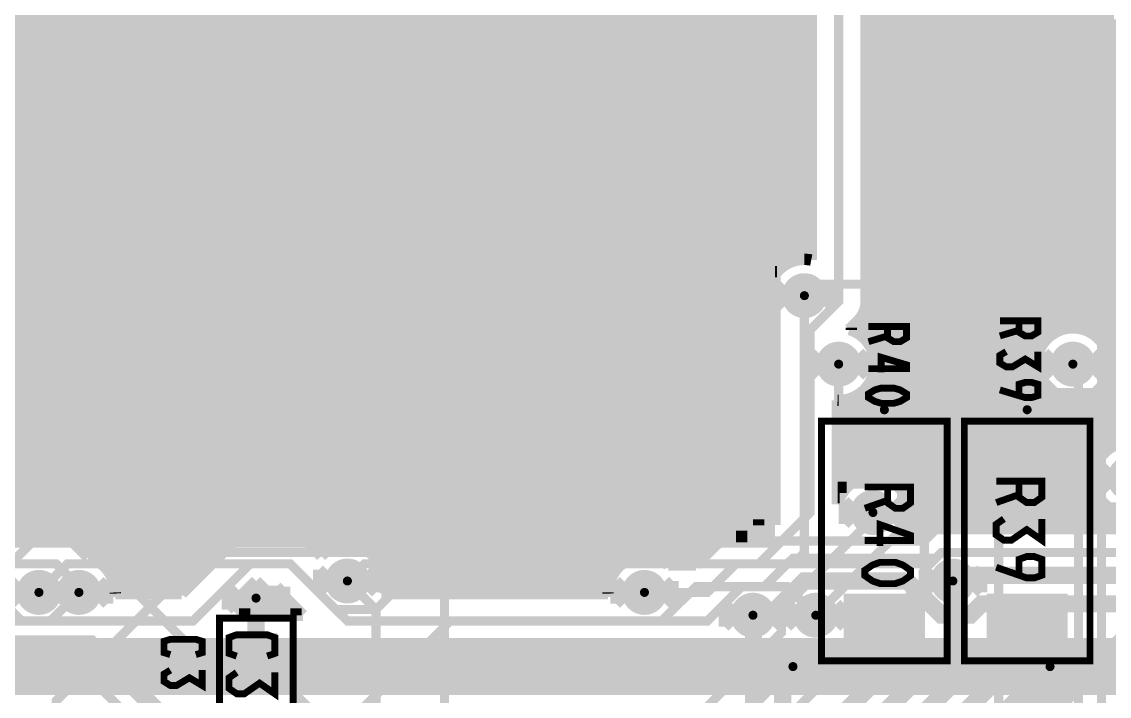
# Model space of a CAD drawing. Extents: x -10 to 131, y -93 to 209.
# Drawn here: x 76.71 to 100.88, y 13.69 to 28.7 of the extents above; entities that cross this region are included whole.
import ezdxf

# ---------------------------------------------------------------- set-up
doc = ezdxf.new("R2010")
doc.units = 0
doc.header["$MEASUREMENT"] = 0
doc.layers.get('0').update_dxf_attribs({"linetype": 'CONTINUOUS'})
for name, color, linetype in [('22-303-0_AST', 7, 'CONTINUOUS'), ('22-303-0_BOT', 2, 'CONTINUOUS'), ('22-303-0_DRD', 6, 'CONTINUOUS'), ('22-303-0_DRL', 1, 'CONTINUOUS'), ('22-303-0_GND', 3, 'CONTINUOUS'), ('22-303-0_IN1', 10, 'CONTINUOUS'), ('22-303-0_SMT', 9, 'CONTINUOUS'), ('22-303-0_SPT', 11, 'CONTINUOUS'), ('22-303-0_SST', 8, 'CONTINUOUS'), ('22-303-0_TOP', 15, 'CONTINUOUS'), ('THRUHOLE_TAP', 2, 'CONTINUOUS')]:
    doc.layers.add(name, color=color, linetype=linetype)

# ---------------------------------------------------------------- blocks, each defined once
blk = doc.blocks.new('ROUND_70')
at = {"const_width": 0.29972}
blk.add_lwpolyline([(-0.14986, 0, 1), (0.14986, 0, 1)], format="xyb", close=True, dxfattribs=at)
blk = doc.blocks.new('ROUND_75')
at = {"const_width": 0.29972}
blk.add_lwpolyline([(-0.14986, 0, 1), (0.14986, 0, 1)], format="xyb", close=True, dxfattribs=at)
blk = doc.blocks.new('ROUND_116')
at = {"const_width": 0.10033}
blk.add_lwpolyline([(-0.050164, 0, 1), (0.050164, 0, 1)], format="xyb", close=True, dxfattribs=at)
blk = doc.blocks.new('ROUND_117')
at = {"const_width": 0.10033}
blk.add_lwpolyline([(-0.050164, 0, 1), (0.050164, 0, 1)], format="xyb", close=True, dxfattribs=at)
blk = doc.blocks.new('ROUND_98')
at = {"const_width": 0.50038}
blk.add_lwpolyline([(-0.25019, 0, 1), (0.25019, 0, 1)], format="xyb", close=True, dxfattribs=at)
blk = doc.blocks.new('ROUND_100')
at = {"const_width": 0.50038}
blk.add_lwpolyline([(-0.25019, 0, 1), (0.25019, 0, 1)], format="xyb", close=True, dxfattribs=at)
blk = doc.blocks.new('ROUND_101')
at = {"const_width": 0.0635}
blk.add_lwpolyline([(-0.03175, 0, 1), (0.03175, 0, 1)], format="xyb", close=True, dxfattribs=at)
blk = doc.blocks.new('ROUND_68')
at = {"const_width": 0.29972}
blk.add_lwpolyline([(-0.14986, 0, 1), (0.14986, 0, 1)], format="xyb", close=True, dxfattribs=at)
blk = doc.blocks.new('RECTANGLE_3')
blk.add_solid([(0.4826, 0.4064), (0.4826, -0.4064), (-0.4826, 0.4064), (-0.4826, -0.4064)])
blk = doc.blocks.new('RECTANGLE_8')
blk.add_solid([(0.9017, 0.508), (0.9017, -0.508), (-0.9017, 0.508), (-0.9017, -0.508)])
blk = doc.blocks.new('ROUND_108')
at = {"const_width": 0.10033}
blk.add_lwpolyline([(-0.050164, 0, 1), (0.050164, 0, 1)], format="xyb", close=True, dxfattribs=at)

msp = doc.modelspace()

# ---------------------------------------------------------------- linework, layer by layer
at = {"layer": '22-303-0_AST', "const_width": 0.1524}
for points in [[(94.488, 19.812), (94.488, 14.478), (97.282, 14.478), (97.282, 19.812), (94.488, 19.812)], [(97.663, 19.812), (97.663, 14.478), (100.457, 14.478), (100.457, 19.812), (97.663, 19.812)], [(95.95866, 18.34896), (95.95866, 17.99336), (96.12884, 17.87398), (96.29648, 17.87398), (96.46666, 17.99336), (96.46666, 18.34896), (95.45066, 18.34896)], [(98.87966, 18.47596), (98.87966, 18.12036), (99.04984, 18.00098), (99.21748, 18.00098), (99.38766, 18.12036), (99.38766, 18.47596), (98.37166, 18.47596)], [(98.87966, 18.17878), (98.37166, 18.00098)], [(95.95866, 18.05178), (95.45066, 17.87398)], [(98.54184, 17.63776), (98.37166, 17.51838), (98.37166, 17.28216), (98.54184, 17.16278), (98.70948, 17.16278), (99.04984, 17.399), (99.38766, 17.16278), (99.38766, 17.63776)], [(95.78848, 17.03578), (95.78848, 17.51076), (96.46666, 17.272), (96.46666, 17.15516), (95.45066, 17.15516)], [(95.45066, 16.49476), (95.62084, 16.6116), (95.78848, 16.67256), (96.12884, 16.67256), (96.29648, 16.6116), (96.46666, 16.49476), (96.46666, 16.37538), (96.29648, 16.256), (96.12884, 16.19758), (95.78848, 16.19758), (95.62084, 16.256), (95.45066, 16.37538), (95.45066, 16.49476)], [(98.87966, 16.383), (98.87966, 16.7386), (99.04984, 16.79956), (99.21748, 16.79956), (99.38766, 16.7386), (99.38766, 16.383), (99.21748, 16.32458), (99.04984, 16.32458), (98.37166, 16.5608)], [(82.7405, 12.5095), (82.7405, 15.4305), (81.1022, 15.4305), (81.1022, 12.5095), (82.7405, 12.5095)], [(81.48574, 14.58468), (81.31556, 14.6431), (81.31556, 14.9987), (81.48574, 15.05966), (82.16392, 15.05966), (82.33156, 14.9987), (82.33156, 14.6431), (82.16392, 14.58468)], [(81.48574, 14.22146), (81.31556, 14.10208), (81.31556, 13.86586), (81.48574, 13.74648), (81.65592, 13.74648), (81.99374, 13.9827), (82.33156, 13.74648), (82.33156, 14.22146)]]:
    msp.add_lwpolyline(points, dxfattribs=at)
at = {"layer": '22-303-0_BOT'}
for points, const_width in [([(93.45422, 58.10758), (93.45422, 23.08098)], 0.254), ([(93.5482, 58.10758), (93.5482, 23.18766)], 0.254), ([(93.7768, 58.10758), (93.7768, 23.3426)], 0.254), ([(94.0054, 58.10758), (94.0054, 23.4061)], 0.254), ([(96.52, 58.10758), (96.52, 17.3736)], 0.254), ([(96.7486, 58.10758), (96.7486, 17.3736)], 0.254), ([(96.9772, 58.10758), (96.9772, 17.47266)], 0.254), ([(97.2058, 58.10758), (97.2058, 17.5006)], 0.254), ([(97.4344, 58.10758), (97.4344, 17.5006)], 0.254), ([(99.2632, 58.10758), (99.2632, 17.5006)], 0.254), ([(99.4918, 58.10758), (99.4918, 21.63826)], 0.254), ([(99.7204, 58.10758), (99.7204, 21.8059)], 0.254), ([(94.869, 51.816), (94.869, 22.479), (94.234, 21.844), (94.234, 17.78), (93.091, 16.637), (92.583, 16.637), (91.948, 16.002), (90.551, 16.002)], 0.2032), ([(94.234, 51.31562), (94.234, 23.40356)], 0.254), ([(94.2594, 51.28514), (94.2594, 23.39848)], 0.254), ([(97.663, 40.49776), (97.663, 17.5006)], 0.254), ([(97.8916, 40.15994), (97.8916, 17.5006)], 0.254), ([(98.1202, 40.0177), (98.1202, 17.5006)], 0.254), ([(98.806, 40.05326), (98.806, 17.5006)], 0.254), ([(99.0346, 40.23614), (99.0346, 17.5006)], 0.254), ([(98.3488, 39.96182), (98.3488, 17.5006)], 0.254), ([(98.5774, 39.97452), (98.5774, 17.5006)], 0.254), ([(99.949, 33.63976), (99.949, 21.87956)], 0.254), ([(100.1776, 33.30194), (100.1776, 21.8821)], 0.254), ([(96.2914, 33.09366), (96.2914, 18.24482)], 0.254), ([(100.4062, 33.1597), (100.4062, 21.8186)], 0.254), ([(100.6348, 33.10382), (100.6348, 21.66366)], 0.254), ([(100.8634, 33.11652), (100.8634, 21.26234)], 0.254), ([(95.8342, 32.5374), (95.8342, 18.56232)], 0.254), ([(96.0628, 32.6898), (96.0628, 18.46326)], 0.254), ([(95.4786, 32.46628), (95.4786, 22.479)], 0.254), ([(95.6056, 32.47136), (95.6056, 21.4122)], 0.254), ([(94.2594, 28.6258), (93.45422, 28.6258)], 0.254), ([(101.6254, 28.6258), (95.4786, 28.6258)], 0.254), ([(94.2594, 28.3972), (93.45422, 28.3972)], 0.254), ([(94.2594, 28.1686), (93.45422, 28.1686)], 0.254), ([(101.6254, 28.3972), (95.4786, 28.3972)], 0.254), ([(101.6254, 28.1686), (95.4786, 28.1686)], 0.254), ([(94.2594, 27.94), (93.45422, 27.94)], 0.254), ([(101.6254, 27.94), (95.4786, 27.94)], 0.254), ([(94.2594, 27.7114), (93.45422, 27.7114)], 0.254), ([(101.6254, 27.7114), (95.4786, 27.7114)], 0.254), ([(94.2594, 27.4828), (93.45422, 27.4828)], 0.254), ([(101.6254, 27.4828), (95.4786, 27.4828)], 0.254), ([(94.2594, 27.2542), (93.45422, 27.2542)], 0.254), ([(101.6254, 27.2542), (95.4786, 27.2542)], 0.254), ([(75.057, 27.051), (75.819, 26.289), (75.819, 17.145), (76.327, 16.637), (77.47, 16.637), (77.978, 16.129), (77.978, 16.002)], 0.2032), ([(94.2594, 27.0256), (93.45422, 27.0256)], 0.254), ([(101.6254, 27.0256), (95.4786, 27.0256)], 0.254), ([(94.2594, 26.797), (93.45422, 26.797)], 0.254), ([(101.6254, 26.797), (95.4786, 26.797)], 0.254), ([(94.2594, 26.5684), (93.45422, 26.5684)], 0.254), ([(101.6254, 26.5684), (95.4786, 26.5684)], 0.254), ([(94.2594, 26.3398), (93.45422, 26.3398)], 0.254), ([(101.6254, 26.3398), (95.4786, 26.3398)], 0.254), ([(94.2594, 26.1112), (93.45422, 26.1112)], 0.254), ([(101.6254, 26.1112), (95.4786, 26.1112)], 0.254), ([(94.2594, 25.8826), (93.45422, 25.8826)], 0.254), ([(101.6254, 25.8826), (95.4786, 25.8826)], 0.254), ([(94.2594, 25.654), (93.45422, 25.654)], 0.254), ([(101.6254, 25.654), (95.4786, 25.654)], 0.254), ([(94.2594, 25.4254), (93.45422, 25.4254)], 0.254), ([(101.6254, 25.4254), (95.4786, 25.4254)], 0.254), ([(94.2594, 25.1968), (93.45422, 25.1968)], 0.254), ([(101.6254, 25.1968), (95.4786, 25.1968)], 0.254), ([(94.2594, 24.9682), (93.45422, 24.9682)], 0.254), ([(101.6254, 24.9682), (95.4786, 24.9682)], 0.254), ([(94.2594, 24.7396), (93.45422, 24.7396)], 0.254), ([(101.6254, 24.7396), (95.4786, 24.7396)], 0.254), ([(94.2594, 24.511), (93.45422, 24.511)], 0.254), ([(101.6254, 24.511), (95.4786, 24.511)], 0.254), ([(94.2594, 24.2824), (93.45422, 24.2824)], 0.254), ([(94.2594, 24.0538), (93.45422, 24.0538)], 0.254), ([(101.6254, 24.2824), (95.4786, 24.2824)], 0.254), ([(101.6254, 24.0538), (95.4786, 24.0538)], 0.254), ([(94.2594, 23.8252), (93.45422, 23.8252)], 0.254), ([(101.6254, 23.8252), (95.4786, 23.8252)], 0.254), ([(94.2594, 23.5966), (93.45422, 23.5966)], 0.254), ([(101.6254, 23.5966), (95.4786, 23.5966)], 0.254), ([(93.83776, 23.368), (93.45422, 23.368)], 0.254), ([(101.6254, 23.368), (95.4786, 23.368)], 0.254), ([(93.49994, 23.1394), (93.45422, 23.1394)], 0.254), ([(101.6254, 23.1394), (95.4786, 23.1394)], 0.254), ([(101.6254, 22.9108), (95.4786, 22.9108)], 0.254), ([(101.6254, 22.6822), (95.4786, 22.6822)], 0.254), ([(101.6254, 22.4536), (95.4786, 22.4536)], 0.254), ([(95.377, 22.14118), (95.377, 21.70938)], 0.254), ([(101.6254, 22.225), (95.42272, 22.225)], 0.254), ([(95.3008, 22.0472), (95.10522, 21.85416)], 0.254), ([(95.1484, 21.8948), (95.1484, 21.83892)], 0.254), ([(101.6254, 21.9964), (95.24746, 21.9964)], 0.254), ([(99.64928, 21.7678), (95.29572, 21.7678)], 0.254), ([(101.6254, 21.7678), (100.50272, 21.7678)], 0.254), ([(99.41052, 21.5392), (95.53448, 21.5392)], 0.254), ([(101.6254, 21.5392), (100.74148, 21.5392)], 0.254), ([(99.3013, 21.3106), (95.6437, 21.3106)], 0.254), ([(101.6254, 21.3106), (100.8507, 21.3106)], 0.254), ([(99.26828, 21.082), (95.67672, 21.082)], 0.254), ([(101.6254, 21.082), (100.88372, 21.082)], 0.254), ([(95.6056, 20.74926), (95.6056, 18.58772)], 0.254), ([(99.3013, 20.8534), (95.6437, 20.8534)], 0.254), ([(101.6254, 20.8534), (100.8507, 20.8534)], 0.254), ([(100.8634, 20.90166), (100.8634, 19.1897)], 0.254), ([(95.377, 20.45462), (95.377, 18.54708)], 0.254), ([(99.41052, 20.6248), (95.53448, 20.6248)], 0.254), ([(99.4918, 20.5232), (99.4918, 17.5006)], 0.254), ([(100.6348, 20.4978), (100.6348, 18.92554)], 0.254), ([(101.6254, 20.6248), (100.74148, 20.6248)], 0.254), ([(94.8436, 20.27428), (94.8436, 17.96034)], 0.254), ([(94.8436, 20.27428), (94.869, 20.27388)], 0.254), ([(94.9198, 20.27428), (94.9198, 18.16354)], 0.254), ([(95.1484, 20.32254), (95.1484, 18.4277)], 0.254), ([(99.64928, 20.3962), (95.29572, 20.3962)], 0.254), ([(99.7204, 20.35556), (99.7204, 17.5006)], 0.254), ([(99.949, 20.28444), (99.949, 17.5006)], 0.254), ([(100.1776, 20.27936), (100.1776, 17.5006)], 0.254), ([(100.4062, 20.3454), (100.4062, 17.5006)], 0.254), ([(101.6254, 20.3962), (100.50272, 20.3962)], 0.254), ([(101.6254, 20.1676), (94.8436, 20.1676)], 0.254), ([(101.60762, 19.939), (94.8436, 19.939)], 0.254), ([(101.47554, 19.7104), (94.8436, 19.7104)], 0.254), ([(101.42728, 19.4818), (94.8436, 19.4818)], 0.254), ([(100.96246, 19.2532), (94.8436, 19.2532)], 0.254), ([(100.6983, 19.0246), (94.8436, 19.0246)], 0.254), ([(107.95, 18.669), (106.172, 16.891), (97.155, 16.891), (97.028, 16.764), (93.853, 16.764), (93.218, 16.129), (92.71, 16.129), (91.948, 15.367), (83.947, 15.367), (82.677, 16.637), (81.788, 16.637), (80.518, 15.367), (76.2, 15.367), (73.787, 17.78), (73.787, 18.034), (74.549, 18.796), (74.676, 18.796)], 0.2032), ([(100.57892, 18.796), (94.8436, 18.796)], 0.254), ([(95.45066, 18.5674), (94.8436, 18.5674)], 0.254), ([(100.53828, 18.5674), (95.81134, 18.5674)], 0.254), ([(95.0468, 18.3388), (94.8436, 18.3388)], 0.254), ([(100.56368, 18.3388), (96.21266, 18.3388)], 0.254), ([(94.8944, 18.1102), (94.8436, 18.1102)], 0.254), ([(100.66274, 18.1102), (96.3676, 18.1102)], 0.254), ([(100.6348, 18.15846), (100.6348, 17.5006)], 0.254), ([(77.089, 16.002), (76.2, 16.002), (74.676, 17.526), (74.676, 17.907)], 0.2032), ([(100.88118, 17.8816), (96.4311, 17.8816)], 0.254), ([(100.8634, 17.8943), (100.8634, 17.5006)], 0.254), ([(93.22054, 17.63014), (76.454, 17.63014)], 0.254), ([(76.6318, 17.63014), (76.6318, 17.2466)], 0.254), ([(76.8604, 17.63014), (76.8604, 17.2466)], 0.254), ([(77.089, 17.63014), (77.089, 17.2466)], 0.254), ([(77.3176, 17.63014), (77.3176, 17.2466)], 0.254), ([(77.5462, 17.63014), (77.5462, 17.24152)], 0.254), ([(77.7748, 17.63014), (77.7748, 17.16532)], 0.254), ([(78.0034, 17.63014), (78.0034, 16.96466)], 0.254), ([(78.232, 17.63014), (78.232, 16.76908)], 0.254), ([(78.4606, 17.63014), (78.4606, 16.6497)], 0.254), ([(78.6892, 17.63014), (78.6892, 16.38554)], 0.254), ([(78.9178, 17.63014), (78.9178, 15.9766)], 0.254), ([(79.1464, 17.63014), (79.1464, 15.9766)], 0.254), ([(79.375, 17.63014), (79.375, 15.9766)], 0.254), ([(79.6036, 17.63014), (79.6036, 15.9766)], 0.254), ([(79.8322, 17.63014), (79.8322, 15.9766)], 0.254), ([(80.0608, 17.63014), (80.0608, 15.9766)], 0.254), ([(80.2894, 17.63014), (80.2894, 15.99946)], 0.254), ([(80.518, 17.63014), (80.518, 16.22806)], 0.254), ([(80.7466, 17.63014), (80.7466, 16.45666)], 0.254), ([(80.9752, 17.63014), (80.9752, 16.68526)], 0.254), ([(81.2038, 17.63014), (81.2038, 16.91386)], 0.254), ([(81.4324, 17.63014), (81.4324, 17.1323)], 0.254), ([(81.661, 17.63014), (81.661, 17.2339)], 0.254), ([(81.8896, 17.63014), (81.8896, 17.2466)], 0.254), ([(82.1182, 17.63014), (82.1182, 17.2466)], 0.254), ([(82.3468, 17.63014), (82.3468, 17.2466)], 0.254), ([(82.5754, 17.63014), (82.5754, 17.2466)], 0.254), ([(82.804, 17.63014), (82.804, 17.2339)], 0.254), ([(83.0326, 17.63014), (83.0326, 17.1323)], 0.254), ([(83.2612, 17.63014), (83.2612, 16.91386)], 0.254), ([(83.4898, 17.63014), (83.4898, 16.92148)], 0.254), ([(83.7184, 17.63014), (83.7184, 17.0307)], 0.254), ([(83.947, 17.63014), (83.947, 17.06372)], 0.254), ([(84.1756, 17.63014), (84.1756, 17.0307)], 0.254), ([(84.4042, 17.63014), (84.4042, 16.92148)], 0.254), ([(84.6328, 17.63014), (84.6328, 16.68272)], 0.254), ([(84.8614, 17.63014), (84.8614, 15.9766)], 0.254), ([(85.09, 17.63014), (85.09, 15.9766)], 0.254), ([(85.3186, 17.63014), (85.3186, 15.9766)], 0.254), ([(85.5472, 17.63014), (85.5472, 15.9766)], 0.254), ([(85.7758, 17.63014), (85.7758, 15.9766)], 0.254), ([(86.0044, 17.63014), (86.0044, 15.9766)], 0.254), ([(86.233, 17.63014), (86.233, 15.9766)], 0.254), ([(86.4616, 17.63014), (86.4616, 15.9766)], 0.254), ([(86.6902, 17.63014), (86.6902, 15.9766)], 0.254), ([(86.9188, 17.63014), (86.9188, 15.9766)], 0.254), ([(87.1474, 17.63014), (87.1474, 15.9766)], 0.254), ([(87.376, 17.63014), (87.376, 15.9766)], 0.254), ([(87.6046, 17.63014), (87.6046, 15.9766)], 0.254), ([(87.8332, 17.63014), (87.8332, 15.9766)], 0.254), ([(88.0618, 17.63014), (88.0618, 15.9766)], 0.254), ([(88.2904, 17.63014), (88.2904, 15.9766)], 0.254), ([(88.519, 17.63014), (88.519, 15.9766)], 0.254), ([(88.7476, 17.63014), (88.7476, 15.9766)], 0.254), ([(88.9762, 17.63014), (88.9762, 15.9766)], 0.254), ([(89.2048, 17.63014), (89.2048, 15.9766)], 0.254), ([(89.4334, 17.63014), (89.4334, 15.9766)], 0.254), ([(89.662, 17.63014), (89.662, 15.9766)], 0.254), ([(89.8906, 17.63014), (89.8906, 16.46682)], 0.254), ([(90.1192, 17.63014), (90.1192, 16.68526)], 0.254), ([(90.3478, 17.63014), (90.3478, 16.78432)], 0.254), ([(90.5764, 17.63014), (90.5764, 16.80972)], 0.254), ([(90.805, 17.63014), (90.805, 16.76908)], 0.254), ([(91.0336, 17.63014), (91.0336, 16.6497)], 0.254), ([(91.2622, 17.63014), (91.2622, 16.6116)], 0.254), ([(91.4908, 17.63014), (91.4908, 16.6116)], 0.254), ([(91.7194, 17.63014), (91.7194, 16.63446)], 0.254), ([(91.948, 17.63014), (91.948, 16.86306)], 0.254), ([(92.1766, 17.63014), (92.1766, 17.09166)], 0.254), ([(92.4052, 17.63014), (92.4052, 17.21866)], 0.254), ([(92.6338, 17.63014), (92.6338, 17.2466)], 0.254), ([(93.22054, 17.63014), (92.837, 17.2466)], 0.254), ([(92.8624, 17.63014), (92.8624, 17.26946)], 0.254), ([(93.091, 17.63014), (93.091, 17.49806)], 0.254), ([(106.0704, 17.653), (96.42856, 17.653)], 0.254), ([(93.0148, 17.4244), (76.4286, 17.4244)], 0.254), ([(96.78162, 17.3736), (96.3295, 17.3736)], 0.254), ([(96.86036, 17.4244), (96.3549, 17.4244)], 0.254), ([(105.918, 17.5006), (97.155, 17.5006)], 0.254), ([(77.47, 17.2466), (76.57846, 17.2466)], 0.254), ([(81.54416, 17.1958), (77.71384, 17.1958)], 0.254), ([(77.9018, 17.0688), (78.18628, 16.78178)], 0.254), ([(81.3562, 17.0688), (80.264, 15.9766)], 0.254), ([(82.677, 17.2466), (81.788, 17.2466)], 0.254), ([(92.33916, 17.1958), (82.92084, 17.1958)], 0.254), ([(83.1088, 17.0688), (83.3628, 16.81226)], 0.254), ([(92.1512, 17.0688), (91.694, 16.6116)], 0.254), ([(92.837, 17.2466), (92.583, 17.2466)], 0.254), ([(81.2546, 16.9672), (78.00086, 16.9672)], 0.254), ([(83.56346, 16.9672), (83.20786, 16.9672)], 0.254), ([(92.0496, 16.9672), (84.33054, 16.9672)], 0.254), ([(81.026, 16.7386), (78.3082, 16.7386)], 0.254), ([(90.21826, 16.7386), (84.5947, 16.7386)], 0.254), ([(91.821, 16.7386), (90.8812, 16.7386)], 0.254), ([(91.694, 16.6116), (91.07932, 16.6116)], 0.254), ([(80.7974, 16.51), (78.60538, 16.51)], 0.254), ([(89.92362, 16.51), (84.71408, 16.51)], 0.254), ([(92.964, 15.494), (93.345, 15.494), (94.107, 16.256), (96.393, 16.256), (97.155, 15.494), (97.79, 15.494), (98.044, 15.748), (106.299, 15.748), (107.49026, 14.55674), (107.49026, 13.18006)], 0.381), ([(109.48924, 9.67994), (109.48924, 15.35176), (108.458, 16.383), (97.536, 16.383), (97.409, 16.256)], 0.381), ([(80.5688, 16.2814), (78.73492, 16.2814)], 0.254), ([(89.79154, 16.2814), (84.75472, 16.2814)], 0.254), ([(80.3402, 16.0528), (78.78318, 16.0528)], 0.254), ([(78.78572, 15.9766), (78.78453, 16.00192)], 0.254), ([(80.264, 15.9766), (78.78572, 15.9766)], 0.254), ([(82.03946, 16.0274), (81.50606, 15.494)], 0.254), ([(81.8896, 15.875), (81.8896, 15.494)], 0.254), ([(82.423, 16.0274), (82.03946, 16.0274)], 0.254), ([(82.1182, 16.0274), (82.1182, 15.494)], 0.254), ([(82.3468, 16.0274), (82.3468, 15.494)], 0.254), ([(82.423, 16.0274), (82.9564, 15.494)], 0.254), ([(82.5754, 15.875), (82.5754, 15.494)], 0.254), ([(89.74328, 15.9766), (84.70392, 15.9766)], 0.254), ([(89.74328, 16.0528), (84.72932, 16.0528)], 0.254), ([(89.74328, 16.002), (89.74368, 15.97661)], 0.254), ([(82.8548, 15.5956), (81.60766, 15.5956)], 0.254), ([(81.661, 15.6464), (81.661, 15.494)], 0.254), ([(82.6262, 15.8242), (81.83626, 15.8242)], 0.254), ([(82.804, 15.6464), (82.804, 15.494)], 0.254), ([(82.9564, 15.494), (81.50606, 15.494)], 0.254), ([(93.853, 14.351), (73.533, 14.351)], 1.27), ([(93.853, 14.351), (99.568, 14.351), (103.505, 14.351)], 1.27), ([(99.568, 14.351), (103.505, 14.351)], 1.27)]:
    msp.add_lwpolyline(points, dxfattribs=dict(at, const_width=const_width))
at = {"layer": '22-303-0_BOT', "const_width": 0.254}
for points in [[(94.107, 23.41372, 0.2398919), (93.45388, 23.08123)], [(94.2594, 23.39848, 0.0475328), (94.107, 23.413)], [(95.3008, 22.0472, 0.1989124), (95.47966, 22.479)], [(100.076, 21.88972, 0.4142136), (99.26828, 21.082)], [(100.88372, 21.082, 0.4142136), (100.076, 21.88972)], [(95.67672, 21.082, 0.3297033), (95.10522, 21.85416)], [(94.869, 20.27428, 0.4142136), (95.67672, 21.082)], [(99.26828, 21.082, 0.4142136), (100.076, 20.27428)], [(100.076, 20.27428, 0.4142136), (100.88372, 21.082)], [(101.346, 19.34972, 0.4142136), (100.53828, 18.542)], [(95.631, 18.58772, 0.3497048), (94.8436, 17.96034)], [(96.43872, 17.78, 0.4142136), (95.631, 18.58772)], [(100.53828, 18.542, 0.4142136), (101.346, 17.73428)], [(96.3295, 17.3736, 0.1325032), (96.43912, 17.78)], [(97.155, 17.5006, 0.1661256), (96.78197, 17.37314)], [(77.9018, 17.0688, 0.1989124), (77.47, 17.24766)], [(81.788, 17.2466, 0.198913), (81.35695, 17.06805)], [(83.1088, 17.0688, 0.1989124), (82.677, 17.24766)], [(83.1088, 17.0688, 0.1989124), (82.677, 17.24766)], [(83.947, 17.06372, 0.2052864), (83.36204, 16.81298)], [(84.75472, 16.256, 0.4142136), (83.947, 17.06372)], [(92.583, 17.2466, 0.198913), (92.15195, 17.06805)], [(90.551, 16.80972, 0.4142136), (89.74328, 16.002)], [(91.07932, 16.6116, 0.1804437), (90.551, 16.80868)], [(78.78572, 16.002, 0.339676), (78.18628, 16.78178)], [(84.70392, 15.9766, 0.0886341), (84.75384, 16.256)]]:
    msp.add_lwpolyline(points, format="xyb", dxfattribs=at)
at = {"layer": '22-303-0_DRD', "const_width": 0.254}
for points in [[(93.472, 22.352), (94.107, 22.987)], [(93.472, 22.86), (93.472, 22.352)], [(94.107, 22.225), (93.472, 22.86)], [(94.107, 22.987), (94.742, 22.352)], [(94.742, 22.86), (94.107, 22.225)], [(94.742, 22.352), (94.742, 22.86)], [(94.234, 20.828), (94.869, 21.463)], [(94.869, 21.463), (95.504, 20.828)], [(99.441, 20.828), (100.076, 21.463)], [(100.076, 21.463), (100.711, 20.828)], [(94.234, 21.336), (94.234, 20.828)], [(94.869, 20.701), (94.234, 21.336)], [(95.504, 21.336), (94.869, 20.701)], [(95.504, 20.828), (95.504, 21.336)], [(99.441, 21.336), (99.441, 20.828)], [(100.076, 20.701), (99.441, 21.336)], [(100.711, 21.336), (100.076, 20.701)], [(100.711, 20.828), (100.711, 21.336)], [(95.25, 19.812), (95.885, 20.447)], [(95.885, 20.447), (96.52, 19.812)], [(98.425, 19.812), (99.06, 20.447)], [(98.425, 19.812), (99.06, 20.447)], [(99.06, 20.447), (99.695, 19.812)], [(99.06, 20.447), (99.695, 19.812)], [(95.25, 20.32), (95.25, 19.812)], [(95.885, 19.685), (95.25, 20.32)], [(96.52, 20.32), (95.885, 19.685)], [(96.52, 19.812), (96.52, 20.32)], [(98.425, 20.32), (98.425, 19.812)], [(99.06, 19.685), (98.425, 20.32)], [(98.425, 20.32), (98.425, 19.812)], [(99.06, 19.685), (98.425, 20.32)], [(99.695, 20.32), (99.06, 19.685)], [(99.695, 20.32), (99.06, 19.685)], [(99.695, 19.812), (99.695, 20.32)], [(99.695, 19.812), (99.695, 20.32)], [(100.711, 18.288), (101.346, 18.923)], [(100.711, 18.796), (100.711, 18.288)], [(101.346, 18.161), (100.711, 18.796)], [(94.996, 17.526), (95.631, 18.161)], [(94.996, 18.034), (94.996, 17.526)], [(95.631, 17.399), (94.996, 18.034)], [(95.631, 18.161), (96.266, 17.526)], [(96.266, 18.034), (95.631, 17.399)], [(96.266, 17.526), (96.266, 18.034)], [(83.312, 16.002), (83.947, 16.637)], [(83.947, 16.637), (84.582, 16.002)], [(96.774, 16.002), (97.409, 16.637)], [(97.409, 16.637), (98.044, 16.002)], [(76.454, 15.748), (77.089, 16.383)], [(77.089, 16.383), (77.724, 15.748)], [(77.343, 15.748), (77.978, 16.383)], [(77.978, 16.383), (78.613, 15.748)], [(83.312, 16.51), (83.312, 16.002)], [(83.947, 15.875), (83.312, 16.51)], [(84.582, 16.51), (83.947, 15.875)], [(84.582, 16.002), (84.582, 16.51)], [(89.916, 15.748), (90.551, 16.383)], [(90.551, 16.383), (91.186, 15.748)], [(96.774, 16.51), (96.774, 16.002)], [(97.409, 15.875), (96.774, 16.51)], [(98.044, 16.51), (97.409, 15.875)], [(98.044, 16.002), (98.044, 16.51)], [(77.089, 15.621), (76.454, 16.256)], [(77.724, 16.256), (77.089, 15.621)], [(77.343, 16.256), (77.343, 15.748)], [(77.978, 15.621), (77.343, 16.256)], [(77.724, 15.748), (77.724, 16.256)], [(78.613, 16.256), (77.978, 15.621)], [(78.613, 15.748), (78.613, 16.256)], [(81.28, 15.621), (81.915, 16.256)], [(81.28, 15.621), (81.915, 16.256)], [(81.28, 16.129), (81.28, 15.621)], [(81.915, 15.494), (81.28, 16.129)], [(81.28, 16.129), (81.28, 15.621)], [(81.915, 15.494), (81.28, 16.129)], [(81.915, 16.256), (82.55, 15.621)], [(81.915, 16.256), (82.55, 15.621)], [(82.55, 16.129), (81.915, 15.494)], [(82.55, 16.129), (81.915, 15.494)], [(82.55, 15.621), (82.55, 16.129)], [(82.55, 15.621), (82.55, 16.129)], [(89.916, 16.256), (89.916, 15.748)], [(90.551, 15.621), (89.916, 16.256)], [(91.186, 16.256), (90.551, 15.621)], [(91.186, 15.748), (91.186, 16.256)], [(92.329, 15.24), (92.964, 15.875)], [(92.964, 15.875), (93.599, 15.24)], [(93.726, 15.24), (94.361, 15.875)], [(94.361, 15.875), (94.996, 15.24)], [(92.329, 15.748), (92.329, 15.24)], [(92.964, 15.113), (92.329, 15.748)], [(93.599, 15.748), (92.964, 15.113)], [(93.599, 15.24), (93.599, 15.748)], [(93.726, 15.748), (93.726, 15.24)], [(94.361, 15.113), (93.726, 15.748)], [(94.996, 15.748), (94.361, 15.113)], [(94.996, 15.24), (94.996, 15.748)], [(93.218, 14.097), (93.853, 14.732)], [(93.218, 14.097), (93.853, 14.732)], [(93.218, 14.097), (93.853, 14.732)], [(93.853, 14.732), (94.488, 14.097)], [(93.853, 14.732), (94.488, 14.097)], [(93.853, 14.732), (94.488, 14.097)], [(98.933, 14.097), (99.568, 14.732)], [(99.568, 14.732), (100.203, 14.097)], [(93.218, 14.605), (93.218, 14.097)], [(93.853, 13.97), (93.218, 14.605)], [(93.218, 14.605), (93.218, 14.097)], [(93.853, 13.97), (93.218, 14.605)], [(93.218, 14.605), (93.218, 14.097)], [(93.853, 13.97), (93.218, 14.605)], [(94.488, 14.605), (93.853, 13.97)], [(94.488, 14.605), (93.853, 13.97)], [(94.488, 14.605), (93.853, 13.97)], [(94.488, 14.097), (94.488, 14.605)], [(94.488, 14.097), (94.488, 14.605)], [(94.488, 14.097), (94.488, 14.605)], [(98.933, 14.605), (98.933, 14.097)], [(99.568, 13.97), (98.933, 14.605)], [(100.203, 14.605), (99.568, 13.97)], [(100.203, 14.097), (100.203, 14.605)]]:
    msp.add_lwpolyline(points, dxfattribs=at)
at = {"layer": '22-303-0_DRL', "const_width": 0.254}
msp.add_lwpolyline([(93.45422, 17.63014), (76.454, 17.63014), (76.454, 58.10758), (9.4996, 58.10758), (9.4996, 122.97664), (13.5001, 122.97664), (13.5001, 131.9784), (5.25018, 131.9784), (5.25018, 155.55976), (9.4996, 155.55976), (9.4996, 189.7761), (111.50092, 189.7761), (111.50092, 159.77616), (106.36504, 159.77616), (106.36504, 90.10904), (82.63636, 90.10904), (82.63636, 115.10772), (72.03948, 115.10772), (72.03948, 80.10906), (111.50092, 80.10906), (111.50092, 58.10758), (93.45422, 58.10758), (93.45422, 17.63014)], dxfattribs=at)
at = {"layer": '22-303-0_GND', "const_width": 1.27}
for points in [[(93.45422, 29.06014), (76.454, 29.06014)], [(93.45422, 28.42514), (76.454, 28.42514)], [(93.45422, 27.79014), (76.454, 27.79014)], [(93.45422, 27.15514), (76.454, 27.15514)], [(93.45422, 26.52014), (76.454, 26.52014)], [(93.45422, 25.88514), (76.454, 25.88514)], [(93.45422, 25.25014), (76.454, 25.25014)], [(93.45422, 24.61514), (76.454, 24.61514)], [(93.45422, 23.98014), (76.454, 23.98014)], [(93.45422, 23.34514), (76.454, 23.34514)], [(93.45422, 22.71014), (76.454, 22.71014)], [(93.45422, 22.07514), (76.454, 22.07514)], [(93.45422, 21.44014), (76.454, 21.44014)], [(93.45422, 20.80514), (76.454, 20.80514)], [(93.45422, 20.17014), (76.454, 20.17014)], [(93.45422, 19.53514), (76.454, 19.53514)], [(93.45422, 18.90014), (76.454, 18.90014)], [(93.45422, 18.26514), (76.454, 18.26514)], [(93.45422, 17.63014), (76.454, 17.63014)]]:
    msp.add_lwpolyline(points, dxfattribs=at)
at = {"layer": '22-303-0_IN1', "const_width": 0.2032}
for points in [[(91.821, -0.889), (92.456, -0.254), (92.456, 2.667), (94.742, 4.953), (97.028, 4.953), (97.663, 5.588), (97.663, 7.112), (98.425, 7.874), (98.425, 40.767)], [(99.949, 6.477), (99.949, 9.906), (100.711, 10.668), (100.711, 33.909)], [(95.504, 33.274), (95.504, 22.987), (96.774, 21.717), (96.774, 16.256), (92.583, 12.065), (92.583, 8.382)], [(85.598, 9.779), (86.106, 10.287), (86.106, 16.637), (93.853, 16.637), (94.107, 16.891), (94.107, 22.606)], [(94.869, 21.082), (94.869, 20.066), (96.266, 18.669), (96.266, 17.399), (94.361, 15.494)], [(95.631, -1.524), (95.631, 0), (99.06, 3.429), (99.06, 11.049), (100.203, 12.192), (100.203, 20.955), (100.076, 21.082)], [(95.631, 17.78), (95.631, 17.653), (93.599, 15.621), (93.599, 15.113), (91.313, 12.827), (91.313, 12.319), (90.932, 11.938), (90.551, 11.938), (86.233, 7.62), (80.772, 7.62)], [(77.47, 11.684), (77.47, 13.589), (80.772, 16.891), (85.852, 16.891), (86.106, 16.637), (86.106, 10.287), (85.598, 9.779)], [(83.947, 16.256), (84.582, 15.621), (84.582, 9.017), (84.836, 8.763)], [(91.821, 1.27), (91.821, 12.319), (93.853, 14.351)]]:
    msp.add_lwpolyline(points, dxfattribs=at)
at = {"layer": '22-303-0_SST', "const_width": 0.1524}
for points in [[(98.87712, 22.0472), (98.87712, 21.7932), (99.01682, 21.70938), (99.15906, 21.70938), (99.29876, 21.7932), (99.29876, 22.0472), (98.45294, 22.0472)], [(95.95612, 21.9202), (95.95612, 21.6662), (96.09582, 21.58238), (96.23806, 21.58238), (96.37776, 21.6662), (96.37776, 21.9202), (95.53194, 21.9202)], [(95.95612, 21.70938), (95.53194, 21.58238)], [(98.87712, 21.83638), (98.45294, 21.70938)], [(95.81388, 20.89658), (95.81388, 21.2344), (96.37776, 21.06676), (96.37776, 20.9804), (95.53194, 20.9804)], [(98.59264, 21.3614), (98.45294, 21.27758), (98.45294, 21.1074), (98.59264, 21.02358), (98.73488, 21.02358), (99.01682, 21.19376), (99.29876, 21.02358), (99.29876, 21.3614)], [(95.53194, 20.4216), (95.67164, 20.50796), (95.81388, 20.5486), (96.09582, 20.5486), (96.23806, 20.50796), (96.37776, 20.4216), (96.37776, 20.33778), (96.23806, 20.25396), (96.09582, 20.21078), (95.81388, 20.21078), (95.67164, 20.25396), (95.53194, 20.33778), (95.53194, 20.4216)], [(98.87712, 20.38096), (98.87712, 20.63496), (99.01682, 20.6756), (99.15906, 20.6756), (99.29876, 20.63496), (99.29876, 20.38096), (99.15906, 20.33778), (99.01682, 20.33778), (98.45294, 20.50796)], [(94.488, 19.812), (97.282, 19.812), (97.282, 14.478), (94.488, 14.478), (94.488, 19.812)], [(97.663, 19.812), (100.457, 19.812), (100.457, 14.478), (97.663, 14.478), (97.663, 19.812)], [(82.7405, 12.5095), (82.7405, 15.4305), (81.1022, 15.4305), (81.1022, 12.5095), (82.7405, 12.5095)], [(80.01, 14.6177), (79.8703, 14.66088), (79.8703, 14.91488), (80.01, 14.95806), (80.57642, 14.95806), (80.71612, 14.91488), (80.71612, 14.66088), (80.57642, 14.6177)], [(80.01, 14.27226), (79.8703, 14.1859), (79.8703, 14.01826), (80.01, 13.9319), (80.15224, 13.9319), (80.43418, 14.10208), (80.71612, 13.9319), (80.71612, 14.27226)]]:
    msp.add_lwpolyline(points, dxfattribs=at)
at = {"layer": '22-303-0_TOP'}
for points, const_width in [([(81.915, 13.2588), (79.8322, 13.2588), (78.232, 14.859), (76.327, 14.859), (75.819, 15.367), (75.819, 28.321), (74.8538, 29.2862), (62.865, 29.2862)], 0.381), ([(94.107, 22.606), (94.107, 22.733), (94.234, 22.86), (112.014, 22.86), (112.141, 22.733), (112.5601, 22.3139), (115.32108, 22.3139)], 0.2032), ([(79.629, 11.049), (79.629, 12.7), (77.978, 14.351), (76.073, 14.351), (75.311, 15.113), (75.311, 21.336), (74.295, 22.352), (65.786, 22.352), (64.897, 21.463), (64.48552, 21.05152), (63.4619, 21.05152)], 0.2032), ([(100.076, 21.082), (100.203, 20.955), (110.871, 20.955), (111.125, 21.209), (111.125, 21.336)], 0.2032), ([(105.283, 20.32), (105.156, 20.447), (99.695, 20.447), (99.06, 21.082), (94.869, 21.082)], 0.2032), ([(121.92, 20.36572), (125.01372, 20.36572), (125.222, 20.574), (127.508, 20.574), (128.778, 19.304), (128.778, 17.907), (128.27, 17.399), (113.411, 17.399), (112.649, 18.161), (110.617, 18.161), (109.728, 17.272), (108.585, 17.272), (107.95, 17.907), (95.631, 17.907), (95.504, 17.78), (95.631, 17.78)], 0.2032), ([(95.885, 18.8214), (95.885, 20.066)], 0.381), ([(99.06, 20.066), (99.06, 18.8214)], 0.381), ([(99.06, 20.066), (99.06, 18.8214)], 0.381), ([(111.125, 17.526), (110.363, 16.764), (108.458, 16.764), (107.823, 17.399), (97.028, 17.399), (96.774, 17.145), (76.962, 17.145), (76.454, 16.637), (76.454, 15.621), (76.708, 15.367), (77.343, 15.367), (77.978, 16.002), (79.248, 16.002), (81.28, 13.97), (82.55, 13.97), (83.21548, 13.3096), (83.21548, 11.04392)], 0.2032), ([(115.824, 15.875), (114.3, 15.875), (112.903, 17.272), (111.76, 17.272), (110.744, 16.256), (108.331, 16.256), (107.696, 16.891), (97.155, 16.891), (96.901, 16.637), (84.328, 16.637), (83.947, 16.256)], 0.2032), ([(90.551, 16.002), (84.963, 16.002), (84.582, 15.621), (83.693, 15.621), (82.677, 16.637), (77.724, 16.637), (77.089, 16.002)], 0.2032), ([(97.52584, 11.30554), (97.52584, 12.30884), (98.806, 13.589), (99.822, 13.589), (101.981, 15.748), (110.998, 15.748), (111.887, 16.637), (112.649, 16.637)], 0.381), ([(97.409, 16.256), (97.409, 14.859), (94.92488, 12.37488), (94.92488, 11.30554)], 0.381), ([(94.361, 15.494), (93.726, 16.129), (91.694, 16.129), (90.932, 15.367), (86.233, 15.367), (83.947, 13.081)], 0.2032), ([(77.978, 16.002), (79.248, 16.002), (81.28, 13.97), (82.55, 13.97), (83.21548, 13.3096), (83.21548, 11.04392)], 0.2032), ([(81.915, 15.875), (81.915, 14.6812)], 0.381), ([(81.915, 15.875), (81.915, 14.6812)], 0.381), ([(92.97416, 11.30554), (92.97416, 15.48384), (92.964, 15.494)], 0.381), ([(94.27464, 11.30554), (94.27464, 12.61364), (95.885, 14.224), (95.885, 15.4686)], 0.381), ([(96.22536, 11.30554), (96.22536, 12.78636), (98.806, 15.367), (98.9584, 15.367), (99.06, 15.4686)], 0.381), ([(93.6244, 11.30554), (93.6244, 14.1224), (93.853, 14.351)], 0.381), ([(93.6244, 11.30554), (93.6244, 14.1224), (93.853, 14.351)], 0.381), ([(93.853, 14.351), (93.6244, 14.1224), (93.6244, 11.30554)], 0.381), ([(96.8756, 11.30554), (96.8756, 12.5476), (98.679, 14.351), (99.568, 14.351)], 0.381)]:
    msp.add_lwpolyline(points, dxfattribs=dict(at, const_width=const_width))

# ---------------------------------------------------------------- block references
at = {"layer": '22-303-0_BOT'}
for name, p in [('ROUND_70', (94.107, 22.606)), ('ROUND_70', (94.869, 21.082)), ('ROUND_70', (100.076, 21.082)), ('ROUND_70', (95.885, 20.066)), ('ROUND_75', (99.06, 20.066)), ('ROUND_70', (95.631, 17.78)), ('ROUND_70', (83.947, 16.256)), ('ROUND_70', (97.409, 16.256)), ('ROUND_70', (77.089, 16.002)), ('ROUND_70', (77.978, 16.002)), ('ROUND_70', (90.551, 16.002)), ('ROUND_70', (81.915, 15.875)), ('ROUND_70', (92.964, 15.494)), ('ROUND_70', (94.361, 15.494)), ('ROUND_70', (93.853, 14.351)), ('ROUND_70', (99.568, 14.351))]:
    msp.add_blockref(name, p, dxfattribs=at)
at = {"layer": '22-303-0_DRL'}
for name, p in [('ROUND_116', (94.107, 22.606)), ('ROUND_116', (94.869, 21.082)), ('ROUND_117', (100.076, 21.082)), ('ROUND_117', (95.885, 20.066)), ('ROUND_117', (99.06, 20.066)), ('ROUND_117', (95.631, 17.78)), ('ROUND_117', (83.947, 16.256)), ('ROUND_117', (97.409, 16.256)), ('ROUND_117', (77.089, 16.002)), ('ROUND_117', (77.978, 16.002)), ('ROUND_117', (81.915, 15.875)), ('ROUND_117', (90.551, 16.002)), ('ROUND_116', (92.964, 15.494)), ('ROUND_116', (94.361, 15.494)), ('ROUND_117', (93.853, 14.351)), ('ROUND_117', (99.568, 14.351))]:
    msp.add_blockref(name, p, dxfattribs=at)
at = {"layer": '22-303-0_GND'}
for name, p in [('ROUND_98', (94.107, 22.606)), ('ROUND_98', (94.869, 21.082)), ('ROUND_100', (100.076, 21.082)), ('ROUND_101', (95.885, 20.066)), ('ROUND_101', (99.06, 20.066)), ('ROUND_100', (101.346, 18.542)), ('ROUND_100', (95.631, 17.78)), ('ROUND_100', (83.947, 16.256)), ('ROUND_100', (97.409, 16.256)), ('ROUND_100', (77.089, 16.002)), ('ROUND_100', (77.978, 16.002)), ('ROUND_100', (90.551, 16.002)), ('ROUND_98', (92.964, 15.494)), ('ROUND_98', (94.361, 15.494)), ('ROUND_101', (81.915, 15.875)), ('ROUND_100', (93.853, 14.351)), ('ROUND_100', (99.568, 14.351))]:
    msp.add_blockref(name, p, dxfattribs=at)
at = {"layer": '22-303-0_IN1'}
for name, p in [('ROUND_70', (94.107, 22.606)), ('ROUND_68', (94.869, 21.082)), ('ROUND_70', (100.076, 21.082)), ('ROUND_70', (95.885, 20.066)), ('ROUND_75', (99.06, 20.066)), ('ROUND_70', (95.631, 17.78)), ('ROUND_70', (83.947, 16.256)), ('ROUND_70', (97.409, 16.256)), ('ROUND_70', (77.089, 16.002)), ('ROUND_70', (77.978, 16.002)), ('ROUND_70', (90.551, 16.002)), ('ROUND_70', (81.915, 15.875)), ('ROUND_70', (92.964, 15.494)), ('ROUND_68', (94.361, 15.494)), ('ROUND_70', (93.853, 14.351)), ('ROUND_70', (99.568, 14.351))]:
    msp.add_blockref(name, p, dxfattribs=at)
at = {"layer": '22-303-0_SMT'}
for name, p in [('RECTANGLE_8', (95.885, 18.8214)), ('RECTANGLE_8', (99.06, 18.8214)), ('RECTANGLE_8', (95.885, 15.4686)), ('RECTANGLE_8', (99.06, 15.4686)), ('RECTANGLE_3', (81.915, 14.6812))]:
    msp.add_blockref(name, p, dxfattribs=at)
at = {"layer": '22-303-0_SPT'}
for name, p in [('RECTANGLE_8', (95.885, 18.8214)), ('RECTANGLE_8', (99.06, 18.8214)), ('RECTANGLE_8', (95.885, 15.4686)), ('RECTANGLE_8', (99.06, 15.4686)), ('RECTANGLE_3', (81.915, 14.6812))]:
    msp.add_blockref(name, p, dxfattribs=at)
at = {"layer": '22-303-0_TOP'}
for name, p in [('ROUND_70', (94.107, 22.606)), ('ROUND_70', (94.869, 21.082)), ('ROUND_70', (100.076, 21.082)), ('ROUND_70', (95.885, 20.066)), ('ROUND_70', (99.06, 20.066)), ('RECTANGLE_8', (95.885, 18.8214)), ('RECTANGLE_8', (99.06, 18.8214)), ('ROUND_70', (95.631, 17.78)), ('ROUND_70', (83.947, 16.256)), ('ROUND_70', (97.409, 16.256)), ('ROUND_70', (77.089, 16.002)), ('ROUND_70', (77.978, 16.002)), ('ROUND_70', (90.551, 16.002)), ('ROUND_70', (81.915, 15.875)), ('RECTANGLE_8', (95.885, 15.4686)), ('RECTANGLE_8', (99.06, 15.4686)), ('ROUND_70', (92.964, 15.494)), ('ROUND_70', (94.361, 15.494)), ('RECTANGLE_3', (81.915, 14.6812)), ('ROUND_70', (93.853, 14.351)), ('ROUND_70', (99.568, 14.351))]:
    msp.add_blockref(name, p, dxfattribs=at)
at = {"layer": 'THRUHOLE_TAP'}
for p in [(94.107, 22.606), (94.869, 21.082), (100.076, 21.082), (95.885, 20.066), (99.06, 20.066), (95.631, 17.78), (83.947, 16.256), (97.409, 16.256), (77.089, 16.002), (77.978, 16.002), (81.915, 15.875), (90.551, 16.002), (92.964, 15.494), (94.361, 15.494), (93.853, 14.351), (99.568, 14.351)]:
    msp.add_blockref('ROUND_108', p, dxfattribs=at)

doc.saveas('drawing.dxf')
